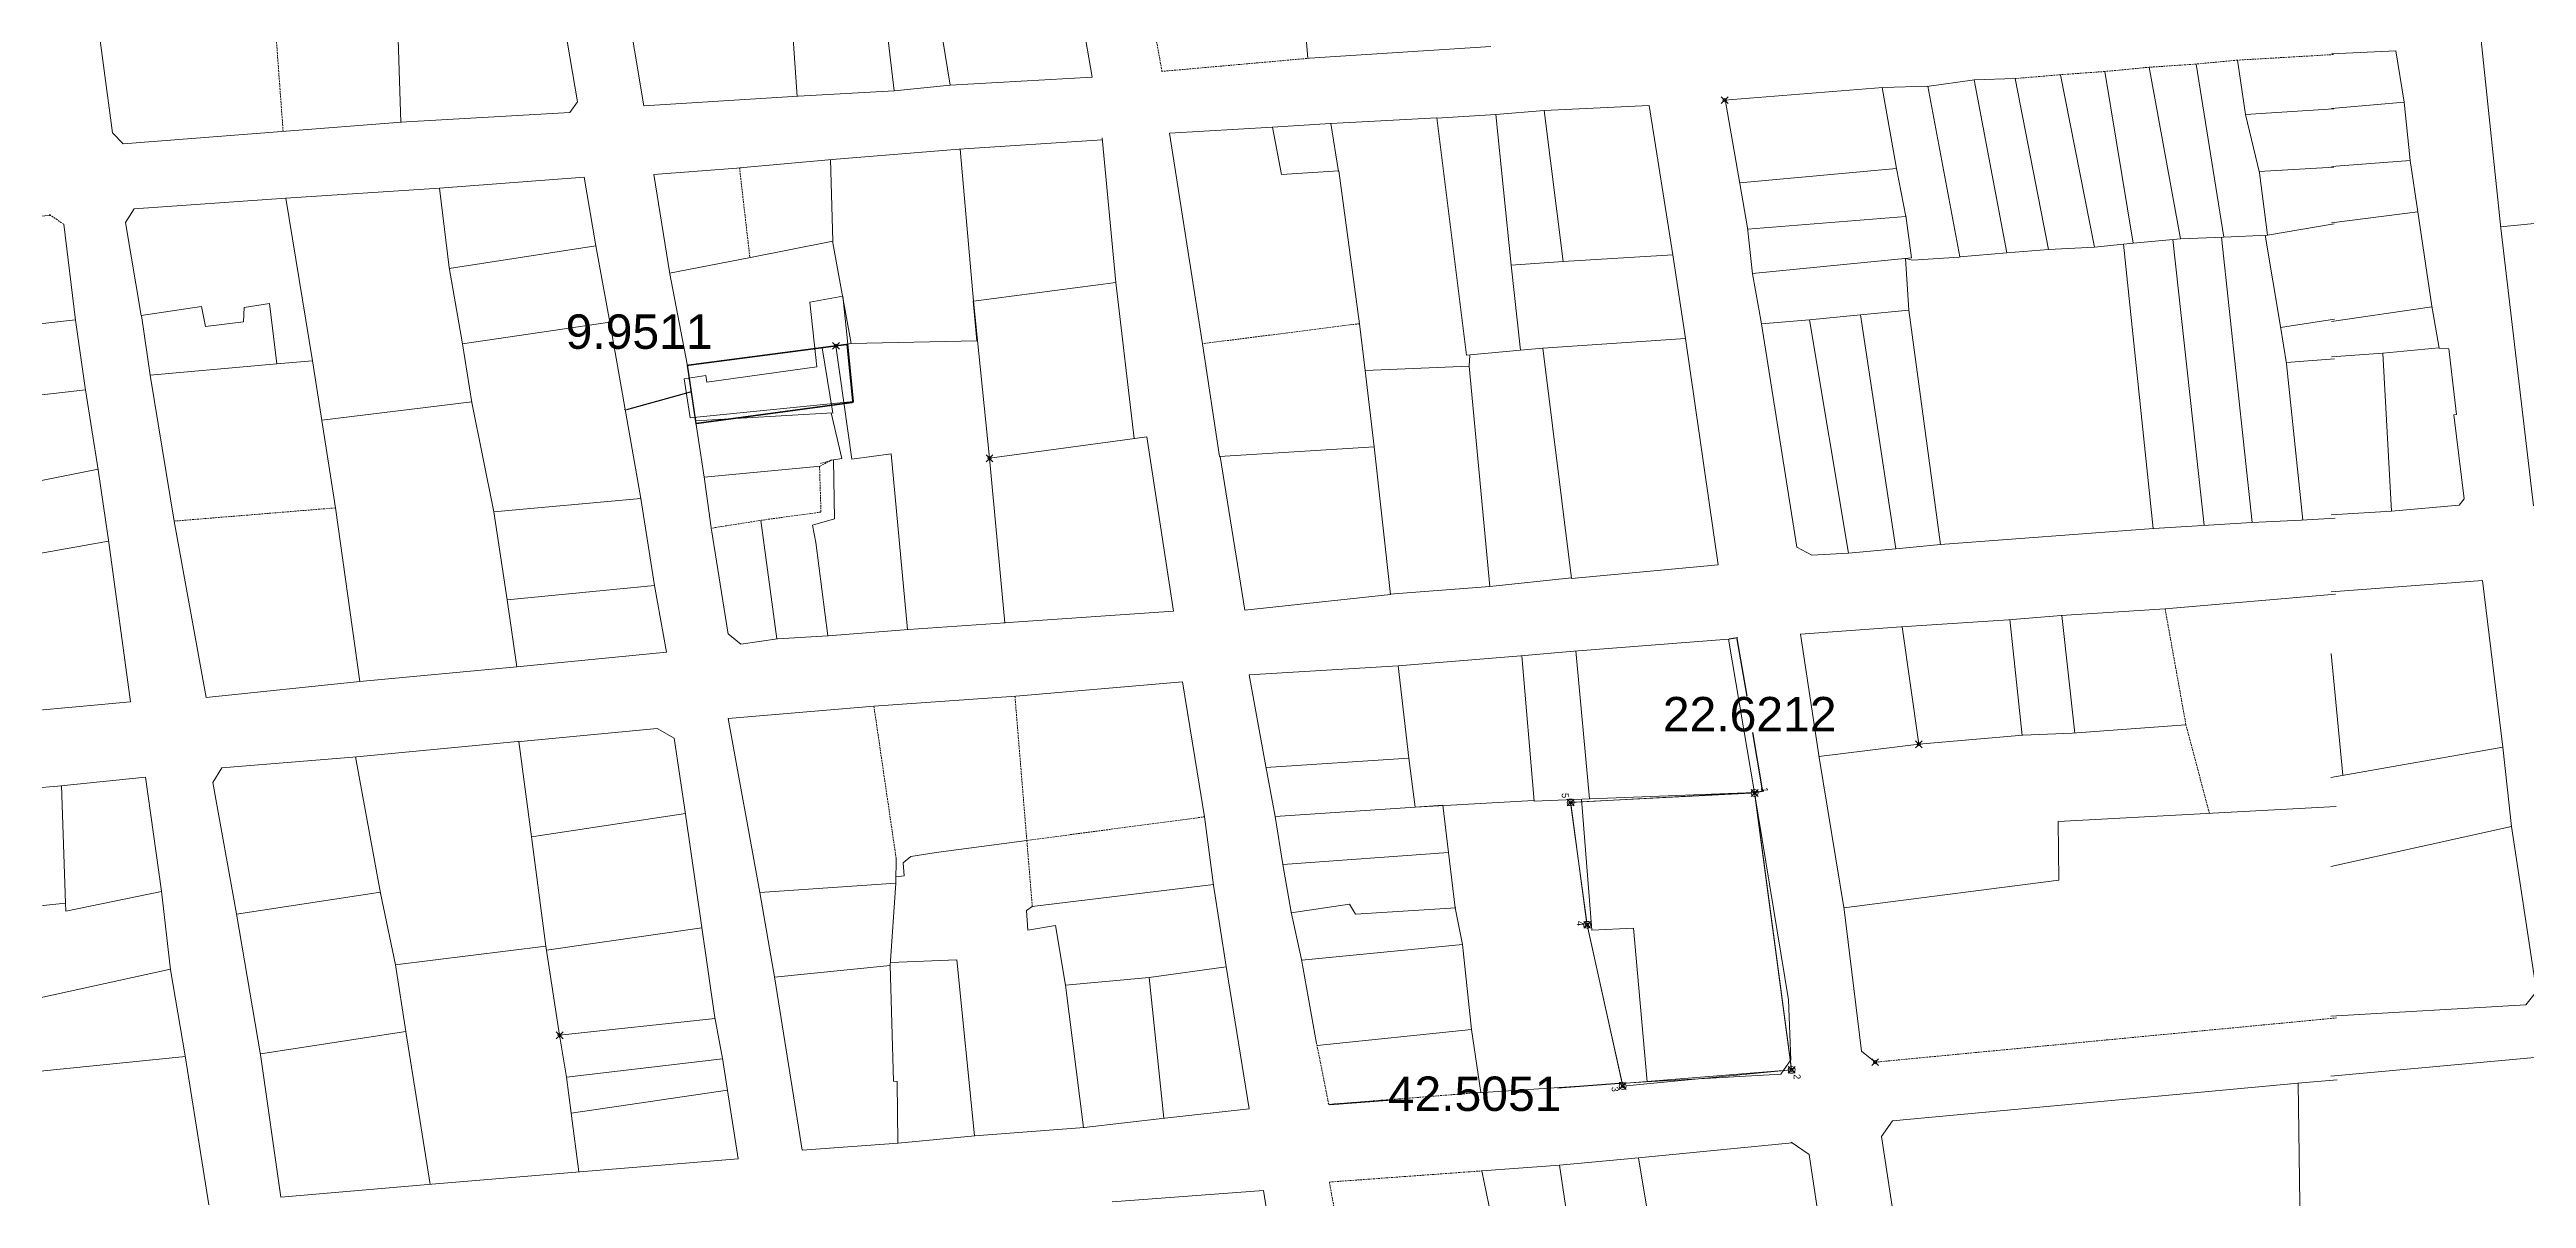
# Model space of a CAD drawing. Header units: millimetres. Extents: x 611710 to 616703, y 1316651 to 1320618.
# Drawn here: x 614555.2 to 614915.2, y 1318688.5 to 1318855.5 of the extents above; entities that cross this region are included whole.
import ezdxf
from ezdxf.enums import TextEntityAlignment as Align

# ---------------------------------------------------------------- set-up
doc = ezdxf.new("R2010")
doc.units = ezdxf.units.MM
doc.header["$PDMODE"] = 35
doc.header["$PDSIZE"] = 0.5
doc.linetypes.add('HIDDEN', pattern=[0.375, 0.25, -0.125])
doc.layers.add('2', color=7, linetype='Continuous')
doc.layers.add('CVL_CUADCON_LIN', color=8, linetype='Continuous')
doc.styles.add('HECTOR LOPEZ', font='arial.ttf')
doc.styles.get("Standard").update_dxf_attribs({"font": 'TCCM____.TTF'})
doc.dimstyles.get("Standard").update_dxf_attribs({"dimtxt": 5, "dimasz": 0.18, "dimexe": 0.18, "dimexo": 0.0625, "dimgap": 0.09, "dimtad": 0, "dimtih": 1, "dimtoh": 1, "dimdec": 4, "dimzin": 0, "dimdsep": 46, "dimtxsty": 'HECTOR LOPEZ', "dimcen": 0.09, "dimadec": 0, "dimazin": 0, "dimtfac": 1, "dimtdec": 4, "dimtofl": 0, "dimtmove": 2, "dimatfit": 3, "dimfxl": 0.18, "dimtolj": 1, "dimtzin": 0, "dimarcsym": 0})

# ---------------------------------------------------------------- blocks, each defined once
blk = doc.blocks.new('*D374')
at = {"layer": 'CVL_CUADCON_LIN', "color": 0, "lineweight": -2, "ltscale": 0.5, "transparency": 16777216}
for p, q in [((614638.89, 1318803.09), (614638.86, 1318803.2)), ((614648.32, 1318805.65), (614639.08, 1318803.08)), ((614648.48, 1318805.76), (614648.45, 1318805.87))]:
    blk.add_line(p, q, dxfattribs=at)
at = {"layer": 'CVL_CUADCON_LIN', "color": 0, "lineweight": 9, "ltscale": 0.5, "transparency": 16777216}
for points in [[(614639.08, 1318803.11), (614639.09, 1318803.05), (614638.91, 1318803.03)], [(614648.32, 1318805.68), (614648.33, 1318805.62), (614648.5, 1318805.7)]]:
    blk.add_solid(points, dxfattribs=at)
at = {"layer": 'Defpoints', "color": 0, "lineweight": 9, "ltscale": 0.5, "transparency": 16777216}
for p in [(614638.91, 1318803.03), (614638.91, 1318803.03), (614648.5, 1318805.7)]:
    blk.add_point(p, dxfattribs=at)
at = {"layer": 'CVL_CUADCON_LIN', "color": 0, "lineweight": 0, "ltscale": 0.5, "transparency": 16777216, "insert": (614640.91, 1318814.42), "char_height": 5, "attachment_point": 5, "style": 'HECTOR LOPEZ'}
blk.add_mtext('\\A1;9.9511', dxfattribs=at)
blk = doc.blocks.new('*D372')
at = {"layer": 'CVL_CUADCON_LIN', "color": 0, "lineweight": -2, "ltscale": 0.5, "transparency": 16777216}
for p, q in [((614783.35, 1318705.18), (614774.36, 1318704.53)), ((614783.52, 1318705.25), (614783.51, 1318705.37)), ((614741.13, 1318702.21), (614741.12, 1318702.33)), ((614741.31, 1318702.16), (614750.3, 1318702.8))]:
    blk.add_line(p, q, dxfattribs=at)
at = {"layer": 'CVL_CUADCON_LIN', "color": 0, "lineweight": 9, "ltscale": 0.5, "transparency": 16777216}
for points in [[(614783.35, 1318705.21), (614783.35, 1318705.15), (614783.53, 1318705.19)], [(614741.31, 1318702.19), (614741.31, 1318702.13), (614741.13, 1318702.15)]]:
    blk.add_solid(points, dxfattribs=at)
at = {"layer": 'Defpoints', "color": 0, "lineweight": 9, "ltscale": 0.5, "transparency": 16777216}
for p in [(614783.53, 1318705.19), (614741.13, 1318702.15), (614741.13, 1318702.15)]:
    blk.add_point(p, dxfattribs=at)
at = {"layer": 'CVL_CUADCON_LIN', "color": 0, "lineweight": 0, "ltscale": 0.5, "transparency": 16777216, "insert": (614762.33, 1318703.67), "char_height": 5, "attachment_point": 5, "style": 'HECTOR LOPEZ'}
blk.add_mtext('\\A1;42.5051', dxfattribs=at)
blk = doc.blocks.new('*D373')
at = {"layer": 'CVL_CUADCON_LIN', "color": 0, "lineweight": -2, "ltscale": 0.5, "transparency": 16777216}
for p, q in [((614799.31, 1318769.79), (614800.61, 1318770.01)), ((614800.46, 1318769.81), (614801.87, 1318761.47)), ((614804.16, 1318747.85), (614802.76, 1318756.19)), ((614803.07, 1318747.49), (614804.37, 1318747.71))]:
    blk.add_line(p, q, dxfattribs=at)
at = {"layer": 'CVL_CUADCON_LIN', "color": 0, "lineweight": 9, "ltscale": 0.5, "transparency": 16777216}
for points in [[(614800.49, 1318769.81), (614800.43, 1318769.8), (614800.43, 1318769.98)], [(614804.19, 1318747.86), (614804.13, 1318747.85), (614804.19, 1318747.68)]]:
    blk.add_solid(points, dxfattribs=at)
at = {"layer": 'Defpoints', "color": 0, "lineweight": 9, "ltscale": 0.5, "transparency": 16777216}
for p in [(614799.25, 1318769.78), (614803.01, 1318747.48), (614804.19, 1318747.68)]:
    blk.add_point(p, dxfattribs=at)
at = {"layer": 'CVL_CUADCON_LIN', "color": 0, "lineweight": 0, "ltscale": 0.5, "transparency": 16777216, "insert": (614802.31, 1318758.83), "char_height": 5, "attachment_point": 5, "style": 'HECTOR LOPEZ'}
blk.add_mtext('\\A1;22.6212', dxfattribs=at)

msp = doc.modelspace()

# ---------------------------------------------------------------- linework, layer by layer
at = {"color": 1, "lineweight": 0, "ltscale": 0.5, "flags": 128}
msp.add_lwpolyline([(614647.48089, 1318807.60691), (614650.61769, 1318808.09591), (614650.77169, 1318807.10781), (614666.73429, 1318809.34751), (614665.72269, 1318818.74781), (614670.52579, 1318819.59501), (614671.32409, 1318811.70551), (614672.07619, 1318804.28001), (614648.33999, 1318801.90601), (614647.48089, 1318807.60691)], close=True, dxfattribs=at)
at = {"layer": '2', "color": 1, "linetype": 'Continuous', "lineweight": 0}
for p, q in [((614605.54582, 1318867.38346), (614606.26182, 1318844.90746)), ((614628.29482, 1318869.53646), (614631.94782, 1318847.87546)), ((614736.79382, 1318869.97546), (614738.09782, 1318854.16846)), ((614564.38082, 1318843.36246), (614561.63782, 1318863.73146)), ((614640.23482, 1318855.32346), (614639.05382, 1318863.16646)), ((614684.27782, 1318861.56546), (614686.11782, 1318850.25546)), ((614704.87482, 1318862.37846), (614706.77182, 1318851.41546)), ((614663.23182, 1318857.67246), (614663.89082, 1318848.65046)), ((614676.92982, 1318858.48346), (614677.98982, 1318849.47046)), ((614641.59882, 1318847.27246), (614640.22682, 1318855.37346)), ((614764.68182, 1318855.87246), (614738.32482, 1318854.18846)), ((614860.37582, 1318852.87846), (614864.92182, 1318827.96346)), ((614867.19082, 1318853.34246), (614871.22582, 1318828.17546)), ((614873.19482, 1318853.90846), (614874.35982, 1318846.01546)), ((614677.98982, 1318849.47046), (614664.03482, 1318848.65946)), ((614686.11782, 1318850.25546), (614677.98982, 1318849.47046)), ((614706.77182, 1318851.41546), (614686.11782, 1318850.25546)), ((614821.66582, 1318849.94246), (614798.67182, 1318848.09646)), ((614821.54982, 1318849.93346), (614823.64282, 1318838.17546)), ((614828.18482, 1318850.11846), (614821.66582, 1318849.94246)), ((614834.99882, 1318851.06946), (614828.06982, 1318850.10246)), ((614828.18482, 1318850.11846), (614832.84582, 1318825.31146)), ((614840.89082, 1318851.23446), (614834.94382, 1318851.06746)), ((614834.94382, 1318851.06746), (614839.68882, 1318825.89646)), ((614840.89082, 1318851.23446), (614845.74282, 1318826.41646)), ((614847.45382, 1318851.79846), (614852.40482, 1318826.72546)), ((614853.91382, 1318852.26246), (614858.05282, 1318827.30246)), ((614630.86082, 1318846.31746), (614606.28982, 1318844.91146)), ((614631.94782, 1318847.87546), (614630.86082, 1318846.31746)), ((614664.03882, 1318848.65946), (614641.59882, 1318847.27246)), ((614756.83082, 1318845.47746), (614765.41182, 1318846.03446)), ((614765.41182, 1318846.03446), (614772.41782, 1318846.57246)), ((614765.41182, 1318846.03446), (614767.62982, 1318824.10046)), ((614772.41782, 1318846.57246), (614787.70382, 1318847.30746)), ((614772.41782, 1318846.57246), (614775.19382, 1318824.64446)), ((614787.70382, 1318847.30746), (614791.13782, 1318825.64146)), ((614798.72382, 1318848.19746), (614800.89882, 1318835.97046)), ((614874.35982, 1318846.01546), (614887.18782, 1318846.84746)), ((614874.35982, 1318846.01546), (614876.38182, 1318837.55046)), ((614897.40682, 1318847.81746), (614886.87482, 1318846.85946)), ((614897.40682, 1318847.81746), (614898.30582, 1318839.33746)), ((614565.93682, 1318841.76346), (614564.38082, 1318843.36246)), ((614588.98782, 1318843.54746), (614565.93682, 1318841.76346)), ((614606.37982, 1318844.91646), (614588.98782, 1318843.54746)), ((614687.42482, 1318840.98646), (614708.21282, 1318842.31746)), ((614708.18582, 1318842.60246), (614710.20882, 1318821.58346)), ((614717.98482, 1318843.30246), (614732.96482, 1318844.18646)), ((614722.80682, 1318812.70646), (614717.98482, 1318843.30246)), ((614732.96482, 1318844.18646), (614741.39282, 1318844.69046)), ((614732.96482, 1318844.18646), (614734.27382, 1318837.28846)), ((614741.44382, 1318844.69046), (614741.39282, 1318844.69046)), ((614741.44382, 1318844.69046), (614756.83082, 1318845.52846)), ((614742.55182, 1318837.73946), (614741.44382, 1318844.69046)), ((614756.83082, 1318845.52846), (614761.14382, 1318811.01246)), ((614655.57282, 1318838.25446), (614668.95182, 1318839.48746)), ((614668.71882, 1318839.46646), (614669.04682, 1318827.59646)), ((614668.95182, 1318839.48746), (614687.42482, 1318840.98646)), ((614687.56882, 1318840.99546), (614689.48482, 1318818.89946)), ((614876.34182, 1318837.71846), (614887.21682, 1318838.36446)), ((614886.86682, 1318838.47646), (614898.30582, 1318839.33746)), ((614898.30582, 1318839.33746), (614899.40382, 1318831.87446)), ((614589.54782, 1318833.86846), (614611.88182, 1318835.31946)), ((614611.88182, 1318835.31946), (614632.94382, 1318836.90746)), ((614611.88182, 1318835.31946), (614613.29782, 1318823.79146)), ((614632.94382, 1318836.90746), (614634.64582, 1318826.90846)), ((614643.04882, 1318837.28946), (614655.71982, 1318838.26546)), ((614645.36282, 1318822.85246), (614643.04882, 1318837.28946)), ((614734.27382, 1318837.28846), (614742.60082, 1318837.84146)), ((614742.60082, 1318837.84146), (614745.58482, 1318815.61146)), ((614800.87582, 1318836.09846), (614823.64282, 1318838.17546)), ((614800.89882, 1318835.97046), (614801.98182, 1318829.55146)), ((614823.64282, 1318838.17546), (614825.02282, 1318831.19346)), ((614876.38182, 1318837.55046), (614877.58182, 1318828.48846)), ((614534.43882, 1318830.14346), (614555.40982, 1318831.33846)), ((614566.27582, 1318830.32046), (614567.52082, 1318832.31946)), ((614567.52082, 1318832.31946), (614589.54782, 1318833.86846)), ((614589.54782, 1318833.86846), (614593.45582, 1318810.21446)), ((614825.02282, 1318831.19346), (614802.00282, 1318829.35746)), ((614824.99182, 1318831.35046), (614825.80682, 1318825.18646)), ((614899.40382, 1318831.87446), (614886.85882, 1318830.24846)), ((614899.40382, 1318831.87446), (614901.44282, 1318818.16646)), ((614928.33682, 1318831.38146), (614911.44382, 1318829.67546)), ((614557.29982, 1318830.05346), (614559.00582, 1318816.10346)), ((614568.53082, 1318816.81846), (614566.27582, 1318830.32046)), ((614669.04682, 1318827.59646), (614657.08082, 1318825.23546)), ((614669.05382, 1318827.34046), (614669.04682, 1318827.59646)), ((614801.98182, 1318829.55146), (614802.70482, 1318822.83346)), ((614858.05282, 1318827.30246), (614864.92182, 1318827.96346)), ((614863.81682, 1318827.85746), (614868.37582, 1318786.30746)), ((614864.92182, 1318827.96346), (614871.22582, 1318828.17546)), ((614870.86382, 1318828.16346), (614875.34082, 1318786.70546)), ((614871.22582, 1318828.17546), (614877.58182, 1318828.48846)), ((614877.21782, 1318828.47046), (614879.43682, 1318815.19846)), ((614877.58182, 1318828.48846), (614887.24482, 1318830.13346)), ((614613.29982, 1318823.63846), (614634.64582, 1318826.90846)), ((614634.64582, 1318826.90846), (614636.66582, 1318815.84546)), ((614657.09082, 1318825.23746), (614645.34782, 1318822.94546)), ((614669.05382, 1318827.34046), (614671.72082, 1318812.71546)), ((614767.62982, 1318824.10046), (614775.19382, 1318824.64446)), ((614767.62982, 1318824.10046), (614769.01082, 1318811.76346)), ((614775.19382, 1318824.64446), (614791.13782, 1318825.64146)), ((614791.13782, 1318825.64146), (614792.97382, 1318813.46246)), ((614825.80682, 1318825.18646), (614802.69882, 1318822.88946)), ((614824.95182, 1318825.10146), (614825.95482, 1318824.82846)), ((614824.95182, 1318825.10146), (614825.45082, 1318817.56946)), ((614825.95482, 1318824.82846), (614832.76982, 1318825.28646)), ((614832.76982, 1318825.28646), (614832.92282, 1318825.33546)), ((614832.84582, 1318825.31146), (614839.68882, 1318825.89646)), ((614839.68882, 1318825.89646), (614845.74282, 1318826.41646)), ((614845.74282, 1318826.41646), (614852.40482, 1318826.72546)), ((614852.40482, 1318826.72546), (614858.05282, 1318827.30246)), ((614856.61782, 1318827.15546), (614860.93782, 1318785.84146)), ((614613.29782, 1318823.79146), (614615.26782, 1318812.67646)), ((614647.90382, 1318809.72546), (614645.35882, 1318822.87246)), ((614689.48482, 1318818.89946), (614710.20882, 1318821.58346)), ((614710.20882, 1318821.58346), (614712.85682, 1318798.91046)), ((614802.70482, 1318822.83346), (614804.03082, 1318815.59846)), ((614577.30282, 1318818.09846), (614568.53082, 1318816.81846)), ((614569.85982, 1318808.13746), (614568.58082, 1318816.81946)), ((614577.89782, 1318815.20746), (614577.30282, 1318818.09846)), ((614583.50182, 1318817.97346), (614583.42682, 1318815.88646)), ((614587.20282, 1318818.52846), (614583.50182, 1318817.97346)), ((614588.27882, 1318809.79346), (614587.20282, 1318818.52846)), ((614689.48082, 1318818.94546), (614689.97382, 1318813.14246)), ((614689.48482, 1318818.89946), (614691.84082, 1318796.04546)), ((614811.00082, 1318816.15646), (614818.42982, 1318816.91046)), ((614818.42982, 1318816.91046), (614825.45082, 1318817.56946)), ((614818.42982, 1318816.91046), (614823.56582, 1318782.89246)), ((614825.45082, 1318817.56946), (614830.02782, 1318783.50846)), ((614901.45682, 1318818.08346), (614886.84582, 1318815.92446)), ((614534.90382, 1318813.51346), (614558.99882, 1318816.16046)), ((614559.00582, 1318816.10346), (614560.45382, 1318805.96846)), ((614583.42682, 1318815.88646), (614577.89782, 1318815.20746)), ((614615.26782, 1318812.67646), (614636.66582, 1318815.84546)), ((614636.66582, 1318815.84546), (614641.15682, 1318790.21446)), ((614745.58482, 1318815.61146), (614746.43582, 1318808.80946)), ((614772.25882, 1318812.05546), (614792.97382, 1318813.46246)), ((614792.97382, 1318813.46246), (614797.72382, 1318780.57746)), ((614804.03082, 1318815.59846), (614811.00082, 1318816.15646)), ((614804.03082, 1318815.59846), (614809.13782, 1318783.15546)), ((614811.00082, 1318816.15646), (614816.64682, 1318782.28246)), ((614879.43682, 1318815.19846), (614880.33082, 1318809.79946)), ((614879.45982, 1318815.05946), (614887.29182, 1318816.25546)), ((614588.27882, 1318809.79346), (614569.85982, 1318808.13746)), ((614593.45582, 1318810.21446), (614588.27882, 1318809.79346)), ((614593.45582, 1318810.21446), (614596.77482, 1318788.84246)), ((614615.26782, 1318812.67646), (614616.59582, 1318804.14746)), ((614649.10682, 1318801.57346), (614647.88882, 1318809.82446)), ((614669.52682, 1318812.39246), (614647.92782, 1318809.55946)), ((614667.49582, 1318812.12646), (614669.04682, 1318802.59146)), ((614669.50482, 1318812.38946), (614671.81082, 1318795.94346)), ((614671.72082, 1318812.71546), (614669.52682, 1318812.39246)), ((614671.72082, 1318812.71546), (614689.97382, 1318813.14246)), ((614725.25682, 1318796.31546), (614722.80682, 1318812.70646)), ((614761.14382, 1318811.01246), (614769.01082, 1318811.76346)), ((614761.64382, 1318811.06046), (614761.52082, 1318809.44046)), ((614769.01082, 1318811.76346), (614772.25882, 1318812.05546)), ((614772.25882, 1318812.05546), (614776.40682, 1318778.60446)), ((614880.30582, 1318809.95146), (614887.31082, 1318810.51646)), ((614880.33082, 1318809.79946), (614882.69882, 1318787.06546)), ((614894.34382, 1318811.32346), (614886.84082, 1318810.79246)), ((614902.48382, 1318812.08246), (614894.34382, 1318811.32346)), ((614894.34382, 1318811.32346), (614895.56382, 1318788.37346)), ((614535.20082, 1318803.08746), (614560.44782, 1318806.00946)), ((614560.44882, 1318806.00246), (614562.29082, 1318794.35346)), ((614569.85982, 1318808.13746), (614573.32982, 1318786.91946)), ((614746.43582, 1318808.80946), (614761.52082, 1318809.44046)), ((614746.43582, 1318808.80946), (614747.75082, 1318797.69246)), ((614761.52082, 1318809.44046), (614764.53082, 1318777.40046)), ((614594.79382, 1318801.60046), (614616.57982, 1318804.24746)), ((614616.59582, 1318804.14746), (614619.79482, 1318788.26746)), ((614669.03582, 1318802.65846), (614649.12082, 1318801.48146)), ((614668.83682, 1318802.64646), (614670.38782, 1318796.01546)), ((614650.38382, 1318793.31446), (614649.10682, 1318801.57346)), ((614691.84082, 1318796.04546), (614712.97382, 1318798.92646)), ((614712.97382, 1318798.92646), (614714.70482, 1318799.15446)), ((614714.70482, 1318799.15446), (614718.55482, 1318773.83846)), ((614670.38782, 1318796.01546), (614669.16582, 1318795.83046)), ((614669.16582, 1318795.83046), (614669.31182, 1318787.24046)), ((614671.81082, 1318795.94346), (614677.56482, 1318796.71946)), ((614677.56482, 1318796.71946), (614679.91882, 1318771.16046)), ((614691.84082, 1318796.04546), (614694.08082, 1318772.13846)), ((614747.75082, 1318797.69246), (614725.25682, 1318796.31546)), ((614728.95382, 1318773.99146), (614725.35882, 1318796.31646)), ((614747.75082, 1318797.69246), (614750.11382, 1318776.26846)), ((614531.16982, 1318788.28546), (614562.27482, 1318794.45446)), ((614562.29082, 1318794.35346), (614563.83582, 1318783.81046)), ((614651.40082, 1318785.93646), (614650.37582, 1318793.37146)), ((614650.38682, 1318793.29546), (614667.27282, 1318794.89446)), ((614596.77482, 1318788.84246), (614600.34682, 1318763.60746)), ((614619.79482, 1318788.26746), (614641.15682, 1318790.21446)), ((614619.79482, 1318788.26746), (614621.73482, 1318775.47446)), ((614641.15682, 1318790.21446), (614643.14582, 1318777.57446)), ((614895.56382, 1318788.37346), (614886.81882, 1318787.83246)), ((614577.97282, 1318761.29146), (614573.32982, 1318786.91946)), ((614653.84982, 1318770.50146), (614651.40082, 1318785.93646)), ((614658.59482, 1318787.02846), (614660.91182, 1318769.81946)), ((614669.31182, 1318787.24046), (614666.09782, 1318786.32346)), ((614666.09782, 1318786.32346), (614666.59482, 1318783.80646)), ((614830.02782, 1318783.50846), (614861.00582, 1318785.84646)), ((614861.00582, 1318785.84646), (614868.22782, 1318786.29946)), ((614868.22782, 1318786.29946), (614875.29682, 1318786.70346)), ((614875.29682, 1318786.70346), (614882.51782, 1318787.05346)), ((614882.46982, 1318787.05146), (614887.38882, 1318787.34446)), ((614549.67382, 1318781.48446), (614563.81082, 1318783.98346)), ((614563.83582, 1318783.81046), (614567.00082, 1318760.63946)), ((614666.59482, 1318783.80646), (614668.32182, 1318770.22646)), ((614809.13782, 1318783.15546), (614811.35782, 1318781.95446)), ((614811.35782, 1318781.95446), (614816.64682, 1318782.28246)), ((614816.64682, 1318782.28246), (614823.56582, 1318782.89246)), ((614823.56582, 1318782.89246), (614830.02782, 1318783.50846)), ((614621.73482, 1318775.47446), (614643.14582, 1318777.57446)), ((614643.14582, 1318777.57446), (614644.89482, 1318767.88146)), ((614764.53082, 1318777.40046), (614750.01182, 1318776.31846)), ((614776.40582, 1318778.65546), (614764.53082, 1318777.40046)), ((614797.72382, 1318780.57746), (614776.40682, 1318778.60446)), ((614621.73482, 1318775.47446), (614623.12882, 1318765.72546)), ((614718.55482, 1318773.83846), (614693.92882, 1318772.12846)), ((614750.11382, 1318776.26846), (614728.95382, 1318773.99146)), ((614862.67982, 1318774.18546), (614847.57382, 1318773.18846)), ((614887.42682, 1318776.31546), (614862.67982, 1318774.18546)), ((614655.71282, 1318769.04946), (614653.84582, 1318770.52646)), ((614668.38582, 1318770.22946), (614661.00982, 1318769.83346)), ((614680.03882, 1318771.17046), (614668.38582, 1318770.22946)), ((614694.08882, 1318772.13946), (614680.03882, 1318771.17046)), ((614824.32882, 1318771.54946), (614809.67982, 1318770.49546)), ((614809.67982, 1318770.49546), (614812.38782, 1318752.56946)), ((614839.94382, 1318772.58946), (614824.32882, 1318771.54946)), ((614824.48482, 1318771.55946), (614826.89682, 1318754.48946)), ((614847.57382, 1318773.18846), (614839.94382, 1318772.58946)), ((614840.09082, 1318772.60146), (614841.91582, 1318755.78346)), ((614847.66382, 1318773.19446), (614849.53782, 1318756.11946)), ((614644.89482, 1318767.88146), (614623.12882, 1318765.72546)), ((614661.00982, 1318769.83346), (614655.71282, 1318769.04946)), ((614751.23082, 1318765.86846), (614769.03582, 1318767.33346)), ((614769.03582, 1318767.33346), (614776.76882, 1318768.03246)), ((614769.20282, 1318767.34846), (614770.96382, 1318746.24546)), ((614776.76882, 1318768.03246), (614799.25282, 1318769.78446)), ((614779.05182, 1318746.58146), (614777.02382, 1318768.05246)), ((614799.25282, 1318769.78446), (614803.01982, 1318747.42246)), ((614886.79982, 1318767.66446), (614888.50082, 1318749.99046)), ((614600.34682, 1318763.60746), (614577.97282, 1318761.29146)), ((614623.13482, 1318765.72646), (614600.34682, 1318763.60746)), ((614695.64682, 1318761.49746), (614719.87982, 1318763.58446)), ((614719.87982, 1318763.58446), (614723.08282, 1318743.94646)), ((614729.56582, 1318764.56146), (614751.23082, 1318765.86846)), ((614731.97982, 1318751.26446), (614729.56582, 1318764.56146)), ((614751.23082, 1318765.86846), (614752.77982, 1318752.48146)), ((614567.00082, 1318760.63946), (614552.19082, 1318759.28846)), ((614653.85582, 1318758.24446), (614675.03282, 1318760.01946)), ((614675.03282, 1318760.01946), (614695.64682, 1318761.49746)), ((614623.69282, 1318754.91546), (614643.51382, 1318756.76846)), ((614643.51382, 1318756.76846), (614645.98682, 1318755.35746)), ((614658.45982, 1318732.93846), (614653.85582, 1318758.24446)), ((614826.89682, 1318754.48946), (614842.00582, 1318755.79146)), ((614842.00582, 1318755.79146), (614849.17582, 1318756.09246)), ((614849.17582, 1318756.09246), (614865.70682, 1318757.32146)), ((614580.28182, 1318751.08246), (614599.88082, 1318752.67746)), ((614599.71482, 1318752.66346), (614603.33582, 1318732.83246)), ((614599.82082, 1318752.67246), (614623.75882, 1318754.92146)), ((614625.25782, 1318741.05846), (614623.45682, 1318754.89346)), ((614645.98682, 1318755.35746), (614647.67482, 1318744.34246)), ((614752.77982, 1318752.48146), (614732.01182, 1318751.09746)), ((614752.77982, 1318752.48146), (614753.70082, 1318745.35446)), ((614826.89682, 1318754.48946), (614812.33982, 1318752.72246)), ((614812.33982, 1318752.72246), (614812.38282, 1318752.60246)), ((614812.38782, 1318752.56946), (614816.05682, 1318730.46246)), ((614886.78182, 1318749.68146), (614911.77082, 1318754.04746)), ((614911.77082, 1318754.04746), (614913.03782, 1318742.52146)), ((614540.76882, 1318747.03246), (614556.95782, 1318748.47346)), ((614556.86282, 1318748.46546), (614569.17882, 1318749.71846)), ((614556.99082, 1318748.47846), (614557.55082, 1318731.41846)), ((614569.17882, 1318749.71846), (614571.50582, 1318733.14746)), ((614578.98282, 1318748.91346), (614580.28182, 1318751.08246)), ((614582.39682, 1318729.83246), (614578.98282, 1318748.91346)), ((614733.35582, 1318743.97746), (614731.97982, 1318751.26446)), ((614753.70082, 1318745.35446), (614733.35582, 1318743.97746)), ((614757.71982, 1318745.65146), (614753.70082, 1318745.35446)), ((614770.95982, 1318746.29546), (614753.70282, 1318745.35446)), ((614758.54282, 1318738.77946), (614757.71982, 1318745.65146)), ((614770.96382, 1318746.24546), (614779.10482, 1318746.58346)), ((614777.86282, 1318746.53146), (614779.36582, 1318727.49846)), ((614779.10482, 1318746.58346), (614803.01082, 1318747.47546)), ((614803.01982, 1318747.42246), (614807.95482, 1318717.37046)), ((614847.12382, 1318743.26646), (614887.53082, 1318745.46846)), ((614625.25782, 1318741.05846), (614647.66482, 1318744.40846)), ((614647.67382, 1318744.35046), (614649.95682, 1318728.17846)), ((614723.08282, 1318743.94646), (614724.37782, 1318734.00546)), ((614734.48282, 1318736.99946), (614733.35582, 1318743.97746)), ((614847.24882, 1318734.73946), (614847.12382, 1318743.26646)), ((614913.03782, 1318742.52146), (614886.76982, 1318736.72546)), ((614627.33982, 1318725.15246), (614625.25782, 1318741.05846)), ((614678.25582, 1318737.99046), (614678.20882, 1318734.32746)), ((614679.26382, 1318737.26346), (614680.39382, 1318738.16246)), ((614680.39382, 1318738.16246), (614684.06282, 1318738.77046)), ((614684.06282, 1318738.77046), (614697.25782, 1318740.51446)), ((614734.48282, 1318736.99946), (614758.54282, 1318738.77946)), ((614759.52182, 1318730.73246), (614758.54282, 1318738.77946)), ((614678.20882, 1318734.32746), (614658.45682, 1318732.95746)), ((614678.20882, 1318734.32746), (614677.39182, 1318722.33046)), ((614678.22082, 1318735.24246), (614679.44282, 1318735.37746)), ((614679.44282, 1318735.37746), (614679.26382, 1318737.26346)), ((614724.36282, 1318734.11946), (614698.04782, 1318730.93146)), ((614724.37782, 1318734.00546), (614726.20782, 1318722.17346)), ((614735.66082, 1318730.07146), (614734.48282, 1318736.99946)), ((614816.01182, 1318730.73546), (614847.24882, 1318734.73946)), ((614543.19082, 1318729.89946), (614557.55082, 1318731.41846)), ((614557.55082, 1318731.41846), (614557.58582, 1318730.24746)), ((614557.58582, 1318730.24746), (614571.51182, 1318733.09746)), ((614571.50382, 1318733.16246), (614572.83282, 1318721.72946)), ((614603.30882, 1318732.97946), (614582.40182, 1318729.80546)), ((614603.33582, 1318732.83246), (614605.48882, 1318722.42046)), ((614660.63682, 1318720.38846), (614658.45982, 1318732.93846)), ((614698.04782, 1318730.93146), (614697.22582, 1318730.33346)), ((614735.67682, 1318730.00146), (614744.17482, 1318731.27146)), ((614744.17482, 1318731.27146), (614745.01982, 1318729.78346)), ((614745.01982, 1318729.78346), (614759.62682, 1318730.73946)), ((614759.52182, 1318730.73246), (614760.57382, 1318725.38246)), ((614816.05682, 1318730.46246), (614818.57782, 1318709.89646)), ((614585.90182, 1318709.37746), (614582.39682, 1318729.83246)), ((614627.42982, 1318724.57246), (614650.00882, 1318727.82246)), ((614649.95682, 1318728.17846), (614651.87182, 1318715.07346)), ((614697.22582, 1318730.33346), (614697.39282, 1318727.48146)), ((614697.39282, 1318727.48146), (614701.41882, 1318728.13446)), ((614701.41882, 1318728.13446), (614702.88282, 1318719.46246)), ((614737.19482, 1318723.18946), (614735.66082, 1318730.07146)), ((614779.36582, 1318727.49846), (614785.42082, 1318727.76546)), ((614785.42082, 1318727.76546), (614787.40182, 1318705.44046)), ((614605.48482, 1318722.44246), (614627.33982, 1318725.15246)), ((614627.33982, 1318725.15246), (614629.35782, 1318712.19846)), ((614739.36982, 1318711.01246), (614737.19482, 1318723.18946)), ((614760.56982, 1318725.40346), (614737.20882, 1318723.11246)), ((614760.56982, 1318725.40346), (614761.88882, 1318713.04946)), ((614552.28182, 1318717.29946), (614572.82082, 1318721.83046)), ((614572.83282, 1318721.72946), (614574.95882, 1318709.23246)), ((614605.48882, 1318722.42046), (614606.99082, 1318712.73046)), ((614677.39182, 1318722.33046), (614660.59282, 1318720.64446)), ((614664.58582, 1318695.49946), (614660.63682, 1318720.38846)), ((614677.39582, 1318722.38446), (614677.88582, 1318705.53146)), ((614677.42382, 1318722.79546), (614687.06482, 1318723.15546)), ((614687.06482, 1318723.15546), (614689.67082, 1318697.57246)), ((614702.88282, 1318719.46246), (614715.05082, 1318720.60746)), ((614715.05082, 1318720.60746), (614726.21182, 1318722.15046)), ((614715.05082, 1318720.60746), (614717.19082, 1318700.15346)), ((614726.20782, 1318722.17346), (614729.54982, 1318701.51646)), ((614702.88282, 1318719.46246), (614705.48182, 1318698.80446)), ((614807.95482, 1318717.37046), (614808.29582, 1318708.62546)), ((614585.87782, 1318709.51646), (614606.99082, 1318712.73046)), ((614606.99082, 1318712.73046), (614610.54382, 1318690.52146)), ((614629.35782, 1318712.19846), (614651.94882, 1318714.65146)), ((614651.87182, 1318715.07346), (614653.01182, 1318708.84846)), ((614761.88882, 1318713.04946), (614739.43282, 1318710.69346)), ((614761.88882, 1318713.04946), (614763.23582, 1318703.88646)), ((614553.41982, 1318706.95346), (614574.97882, 1318709.10946)), ((614574.95882, 1318709.23246), (614578.38982, 1318687.55546)), ((614588.82982, 1318688.67446), (614585.89482, 1318709.42746)), ((614629.35782, 1318712.19846), (614630.34782, 1318706.12846)), ((614630.34782, 1318706.12846), (614653.02282, 1318708.77546)), ((614653.00982, 1318708.85846), (614653.76482, 1318704.15646)), ((614818.57782, 1318709.89646), (614820.53782, 1318708.29246)), ((614630.34782, 1318706.12846), (614631.04182, 1318700.87746)), ((614677.88582, 1318705.53146), (614678.39382, 1318705.47346)), ((614678.39382, 1318705.47346), (614678.53182, 1318696.51146)), ((614787.21482, 1318705.42946), (614762.80282, 1318703.85846)), ((614806.84582, 1318706.56346), (614787.21482, 1318705.42946)), ((614808.29582, 1318708.62546), (614806.84582, 1318706.56346)), ((614882.01182, 1318705.23546), (614823.04682, 1318699.76246)), ((614887.66582, 1318705.71546), (614881.99282, 1318705.23346)), ((614882.01182, 1318705.23546), (614882.30682, 1318684.23746)), ((614631.04182, 1318700.87746), (614653.75382, 1318704.22346)), ((614653.76182, 1318704.17346), (614655.31382, 1318694.26146)), ((614631.04182, 1318700.87746), (614632.16282, 1318692.34846)), ((614705.61482, 1318698.81446), (614689.68182, 1318697.57346)), ((614717.32882, 1318700.16946), (614705.61482, 1318698.81446)), ((614729.54982, 1318701.51646), (614717.32882, 1318700.16946)), ((614823.04682, 1318699.76246), (614821.44282, 1318697.49846)), ((614678.58282, 1318696.51546), (614664.58582, 1318695.49946)), ((614689.68182, 1318697.57346), (614678.58282, 1318696.51546)), ((614774.69082, 1318693.31646), (614786.13782, 1318694.36646)), ((614786.13782, 1318694.36646), (614808.46182, 1318696.58146)), ((614789.91882, 1318671.79046), (614786.13782, 1318694.36646)), ((614808.32182, 1318696.67846), (614810.94182, 1318694.85946)), ((614810.94182, 1318694.85946), (614813.90182, 1318675.45546)), ((614821.44282, 1318697.49846), (614824.50282, 1318677.72646)), ((614632.30482, 1318692.36046), (614610.77082, 1318690.54046)), ((614655.31382, 1318694.26146), (614632.30482, 1318692.36046)), ((614763.37482, 1318692.49046), (614774.74082, 1318693.31646)), ((614763.37482, 1318692.49046), (614767.89882, 1318670.44246)), ((614774.69082, 1318693.31646), (614778.11182, 1318670.39146)), ((614610.77082, 1318690.54046), (614588.82982, 1318688.67446)), ((614709.67982, 1318687.98446), (614731.65382, 1318689.63846)), ((614731.65382, 1318689.63846), (614735.13582, 1318667.47446))]:
    msp.add_line(p, q, dxfattribs=at)
at = {"layer": '2', "color": 1, "linetype": 'HIDDEN', "lineweight": 0}
for p, q in [((614587.52282, 1318865.91846), (614589.18082, 1318843.56246)), ((614716.89882, 1318852.27846), (614714.33282, 1318866.49546)), ((614738.32482, 1318854.18846), (614716.89882, 1318852.27846)), ((614860.37982, 1318852.87846), (614853.91382, 1318852.26246)), ((614867.19082, 1318853.34246), (614860.37582, 1318852.87846)), ((614873.19482, 1318853.90846), (614867.14082, 1318853.33746)), ((614887.16082, 1318854.72446), (614873.19482, 1318853.90846)), ((614847.45382, 1318851.79846), (614840.89082, 1318851.23446)), ((614853.91382, 1318852.26246), (614847.45382, 1318851.79846)), ((614655.50382, 1318838.24846), (614657.01382, 1318825.22246)), ((614555.23382, 1318831.45746), (614557.29982, 1318830.05346)), ((614745.58482, 1318815.61146), (614722.80682, 1318812.70646)), ((614668.74382, 1318795.71146), (614667.13282, 1318794.88146)), ((614669.16582, 1318795.83046), (614667.27782, 1318795.30046)), ((614668.86082, 1318795.83546), (614668.74382, 1318795.71146)), ((614667.13282, 1318794.88146), (614667.34182, 1318788.23546)), ((614573.32982, 1318786.91946), (614596.77482, 1318788.84246)), ((614667.34182, 1318788.23546), (614658.68482, 1318787.04546)), ((614658.84082, 1318787.06746), (614651.40682, 1318785.89546)), ((614865.70682, 1318757.32146), (614862.67982, 1318774.18546)), ((614675.03282, 1318760.01946), (614678.25582, 1318737.99046)), ((614695.52882, 1318761.48946), (614698.04782, 1318730.93146)), ((614869.10982, 1318744.46446), (614865.70682, 1318757.32146)), ((614697.25782, 1318740.51446), (614723.08282, 1318743.94646)), ((614820.53782, 1318708.29246), (614887.63482, 1318714.72546)), ((614741.13182, 1318702.14546), (614739.36982, 1318711.01246)), ((614762.80282, 1318703.85846), (614741.13182, 1318702.14546)), ((614741.22282, 1318690.86846), (614763.37482, 1318692.49046)), ((614745.55182, 1318667.42046), (614741.22282, 1318690.86846))]:
    msp.add_line(p, q, dxfattribs=at)
at = {"layer": '2', "color": 1, "linetype": 'Continuous', "lineweight": 0}
for points in [[(614911.46382, 1318829.48446), (614908.60782, 1318856.75246), (614924.41682, 1318857.68046), (614928.33682, 1318831.38146)], [(614886.88282, 1318854.83446), (614896.20682, 1318855.27946), (614897.40682, 1318847.81746)], [(614932.36782, 1318790.35146), (614916.20482, 1318789.11746), (614911.46382, 1318829.48446)], [(614901.44282, 1318818.16646), (614902.48482, 1318812.07446), (614903.90882, 1318811.97846), (614905.01482, 1318802.43246), (614904.65982, 1318802.38046), (614906.13282, 1318790.14346), (614905.42482, 1318789.22646), (614895.56182, 1318788.37346)], [(614886.80782, 1318776.65546), (614908.82482, 1318778.26746), (614911.77082, 1318754.04746)], [(614913.03782, 1318742.52146), (614916.64382, 1318718.55846), (614915.12682, 1318716.62146), (614886.74882, 1318714.98446)], [(614886.74082, 1318706.27546), (614917.96082, 1318709.12446), (614921.02882, 1318688.30046)]]:
    msp.add_lwpolyline(points, dxfattribs=at)
for p in [(614798.67182, 1318848.09646), (614669.52682, 1318812.39246), (614691.84082, 1318796.04546), (614826.89682, 1318754.48946), (614629.35782, 1318712.19846), (614820.53782, 1318708.29246)]:
    msp.add_point(p, dxfattribs=at)
at = {"layer": 'CVL_CUADCON_LIN', "color": 1, "lineweight": 0, "ltscale": 0.5, "const_width": 0.2, "flags": 128}
msp.add_lwpolyline([(614649.17698, 1318801.10121), (614647.92782, 1318809.55946), (614671.1291, 1318812.60262), (614671.97072, 1318804.17454)], close=True, dxfattribs=at)
for points in [[(614647.92782, 1318809.55946), (614671.1291, 1318812.60262)], [(614647.92782, 1318809.55946), (614649.17698, 1318801.10121)]]:
    msp.add_lwpolyline(points, dxfattribs=at)
at = {"layer": 'CVL_CUADCON_LIN', "color": 1, "lineweight": 0, "ltscale": 0.5, "flags": 128}
msp.add_lwpolyline([(614803.01082, 1318747.47546), (614808.3989, 1318707.17022), (614783.76675, 1318705.20757), (614778.68374, 1318728.25628), (614776.28489, 1318746.03522)], close=True, dxfattribs=at)
for points in [[(614778.61688, 1318728.75179), (614776.35175, 1318745.53971)], [(614776.78422, 1318746.06113), (614802.5205, 1318747.39656)], [(614803.08605, 1318746.92687), (614808.33267, 1318707.66582)], [(614783.7556, 1318705.31007), (614778.79165, 1318727.76807)], [(614807.90117, 1318707.12258), (614784.36124, 1318704.8695)]]:
    msp.add_lwpolyline(points, dxfattribs=at)
at = {"layer": 'CVL_CUADCON_LIN', "color": 1, "lineweight": 0, "ltscale": 0.5}
for centre in [(614776.28489, 1318746.03522), (614803.01982, 1318747.42246), (614778.68374, 1318728.25628), (614783.86351, 1318704.82186), (614808.3989, 1318707.17022)]:
    msp.add_circle(centre, 0.5, dxfattribs=at)
for p in [(614776.28489, 1318746.03522), (614803.01982, 1318747.42246), (614778.68374, 1318728.25628), (614783.86351, 1318704.82186), (614808.3989, 1318707.17022)]:
    msp.add_point(p, dxfattribs=at)

# ---------------------------------------------------------------- texts
for s, p in [('5', (614775.51523, 1318746.67363)), ('4', (614777.69913, 1318728.08136))]:
    msp.add_text(s, height=1, rotation=272.991311, dxfattribs=at).set_placement(p, align=Align.MIDDLE_RIGHT)
msp.add_text('1', height=1, rotation=272.991311, dxfattribs=at).set_placement((614803.65875, 1318748.19175), align=Align.BOTTOM_LEFT)
msp.add_text('2', height=1, rotation=272.991311, dxfattribs=at).set_placement((614809.18192, 1318706.54824), align=Align.MIDDLE_LEFT)
msp.add_text('3', height=1, rotation=272.991311, dxfattribs=at).set_placement((614783.27521, 1318704.01315), align=Align.TOP_RIGHT)

# ---------------------------------------------------------------- dimensions: what is measured, and where the dimension line sits
for p1, p2, distance, picture, middle in [((614648.49782, 1318805.69896), (614638.91132, 1318803.02996), 0, '*D374', (614640.9054, 1318814.41853)), ((614799.25282, 1318769.78446), (614803.01055, 1318747.47753), 1.19747, '*D373', (614802.31252, 1318758.82991)), ((614783.52756, 1318705.19217), (614741.13182, 1318702.14546), 0, '*D372', (614762.32969, 1318703.66882))]:
    dim = msp.add_aligned_dim(p1=p1, p2=p2, distance=distance, dimstyle='Standard', dxfattribs=at)
    dim.commit()
    dim.dimension.update_dxf_attribs({"geometry": picture, "text_midpoint": middle})

doc.saveas('drawing.dxf')
